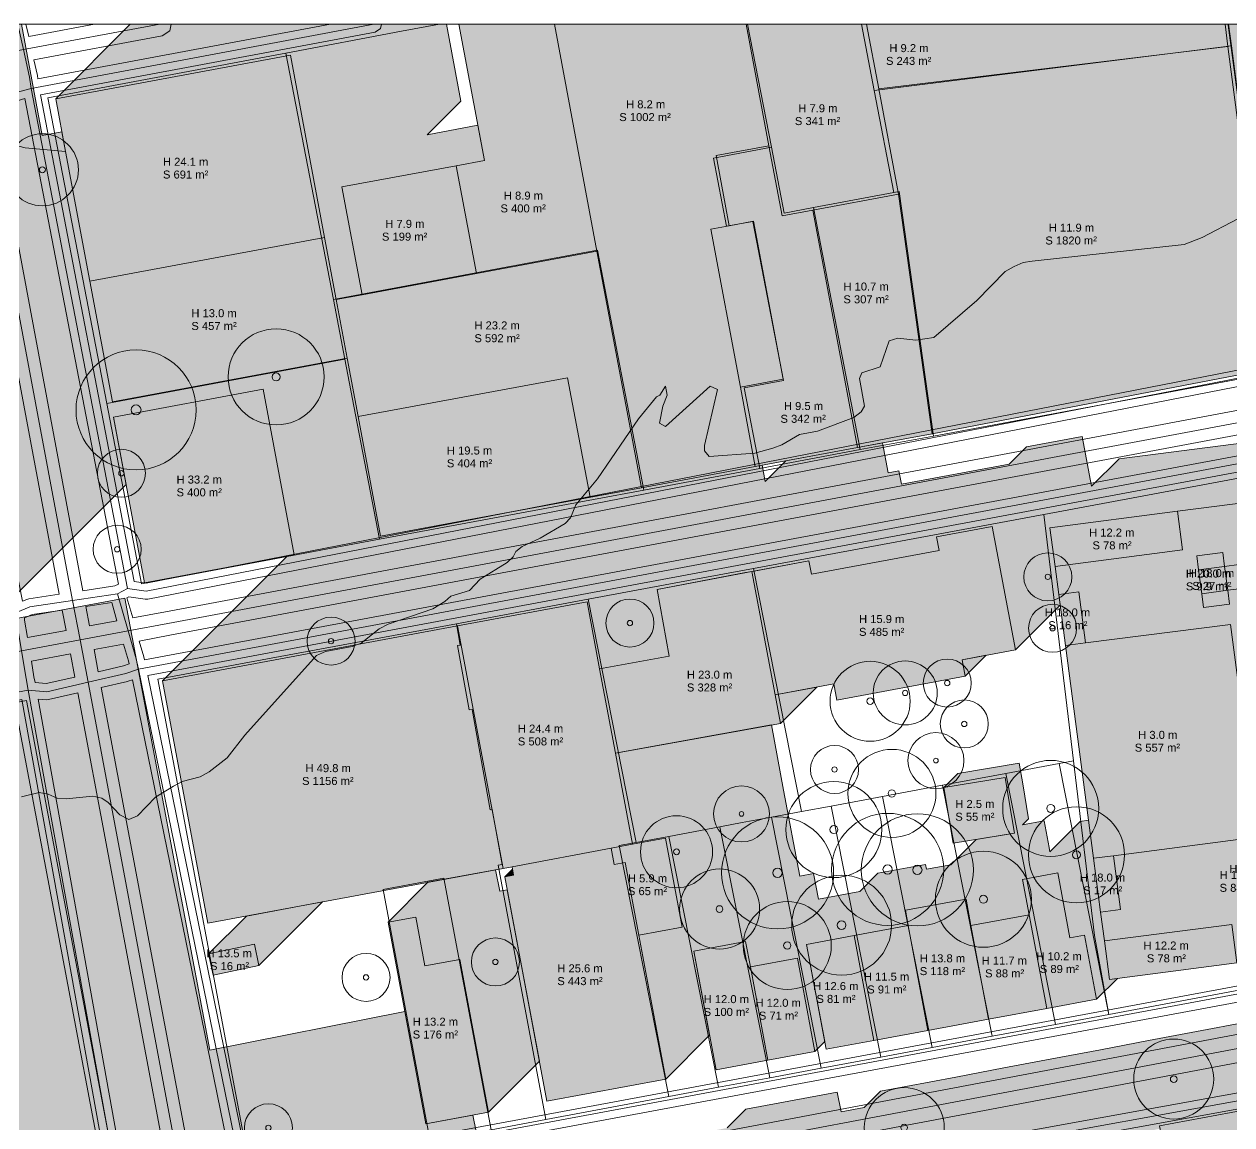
# Model space of a CAD drawing. Header units: metres. Extents: x -8 to 1190, y -11 to 1223.
# Drawn here: x 906.1 to 1057, y 1081.1 to 1218.6 of the extents above; entities that cross this region are included whole.
import ezdxf

# ---------------------------------------------------------------- set-up
doc = ezdxf.new("R2010")
doc.units = ezdxf.units.M
doc.header["$MEASUREMENT"] = 0
for name, color, linetype, lineweight, true_color in [('TPX_BUILDING_AREAS_TEXT', 7, 'CONTINUOUS', 0, 0x000000), ('TPX_BUILDING_HEIGHTS_TEXT', 7, 'CONTINUOUS', 0, 0x000000), ('TPX_BUILDINGS', 7, 'CONTINUOUS', 0, 0x000000), ('TPX_BUILDINGS_HATCH', 7, 'CONTINUOUS', 0, 0xf0f0f0), ('TPX_BUILDINGS_SHADOWS_HATCH', 7, 'CONTINUOUS', 0, 0x000000), ('TPX_BUILDINGS_SHADOWS_OUTLINES', 7, 'CONTINUOUS', 0, 0x000000), ('TPX_CADASTRES', 7, 'CONTINUOUS', 0, 0x646464), ('TPX_CONTOUR_LINES_5M', 7, 'CONTINUOUS', 0, 0x969696), ('TPX_FRAME_PROJECT', 7, 'CONTINUOUS', 0, 0x000000), ('TPX_RAILWAYS_AXES', 7, 'CONTINUOUS', 0, 0x464646), ('TPX_ROADS_AXES', 7, 'CONTINUOUS', 0, 0x323232), ('TPX_ROADS_CONTOURS', 7, 'CONTINUOUS', 0, 0x646464), ('TPX_VEGETATION_TREES_INDIVIDUAL', 7, 'CONTINUOUS', 0, 0x136734)]:
    doc.layers.add(name, color=color, linetype=linetype, lineweight=lineweight, true_color=true_color)
doc.styles.add('TPX_TEXTE', font='arial.ttf')

# ---------------------------------------------------------------- blocks, each defined once
blk = doc.blocks.new('TREETR006_CR070')
at = {"layer": 'TPX_VEGETATION_TREES_INDIVIDUAL'}
for radius in [7, 0.583]:
    blk.add_circle((0, 0, 0.04), radius, dxfattribs=at)
blk = doc.blocks.new('TREETR003_CR030')
at = {"layer": 'TPX_VEGETATION_TREES_INDIVIDUAL'}
for radius in [3, 0.333]:
    blk.add_circle((0, 0, 0.04), radius, dxfattribs=at)
blk = doc.blocks.new('TREETR003_CR035')
at = {"layer": 'TPX_VEGETATION_TREES_INDIVIDUAL'}
for radius in [3.5, 0.292]:
    blk.add_circle((0, 0, 0.04), radius, dxfattribs=at)
blk = doc.blocks.new('TREETR004_CR045')
at = {"layer": 'TPX_VEGETATION_TREES_INDIVIDUAL'}
for radius in [4.5, 0.375]:
    blk.add_circle((0, 0, 0.04), radius, dxfattribs=at)
blk = doc.blocks.new('TREETR005_CR060')
at = {"layer": 'TPX_VEGETATION_TREES_INDIVIDUAL'}
for radius in [6, 0.5]:
    blk.add_circle((0, 0, 0.04), radius, dxfattribs=at)
blk = doc.blocks.new('TREETR005_CR055')
at = {"layer": 'TPX_VEGETATION_TREES_INDIVIDUAL'}
for radius in [5.5, 0.458]:
    blk.add_circle((0, 0, 0.04), radius, dxfattribs=at)
blk = doc.blocks.new('TREETR006_CR075')
at = {"layer": 'TPX_VEGETATION_TREES_INDIVIDUAL'}
for radius in [7.5, 0.625]:
    blk.add_circle((0, 0, 0.04), radius, dxfattribs=at)
blk = doc.blocks.new('TREETR003_CR040')
at = {"layer": 'TPX_VEGETATION_TREES_INDIVIDUAL'}
for radius in [4, 0.333]:
    blk.add_circle((0, 0, 0.04), radius, dxfattribs=at)
blk = doc.blocks.new('TREETR004_CR050')
at = {"layer": 'TPX_VEGETATION_TREES_INDIVIDUAL'}
for radius in [5, 0.417]:
    blk.add_circle((0, 0, 0.04), radius, dxfattribs=at)
blk = doc.blocks.new('TREETR005_CR062')
at = {"layer": 'TPX_VEGETATION_TREES_INDIVIDUAL'}
for radius in [6.24, 0.542]:
    blk.add_circle((0, 0, 0.04), radius, dxfattribs=at)

msp = doc.modelspace()

# ---------------------------------------------------------------- hatches: boundary and pattern name
at = {"layer": 'TPX_BUILDINGS_HATCH'}
for points in [[(963.62, 1201.55), (960.08, 1200.89), (962.6, 1187.45), (977.66, 1190.24), (972.34, 1218.59), (960.42, 1218.59), (963.62, 1201.55)], [(996.29, 1218.59), (972.34, 1218.59), (977.66, 1190.24), (983.21, 1160.67), (997.44, 1163.32), (995.58, 1173.25), (991.88, 1192.98), (994.19, 1193.41), (992.55, 1202.17), (999.14, 1203.4), (996.29, 1218.59)], [(1011.35, 1218.59), (996.29, 1218.59), (999.14, 1203.4), (1000.78, 1194.64), (1004.63, 1195.35), (1015.34, 1197.34), (1012.87, 1210.5), (1011.35, 1218.59)], [(1056.13, 1218.59), (1011.35, 1218.59), (1012.87, 1210.5), (1056.49, 1215.82), (1056.13, 1218.59)], [(939.36, 1214.71), (910.04, 1209.27), (911.28, 1202.67), (914.32, 1186.49), (943.63, 1191.94), (939.36, 1214.71)], [(1056.49, 1215.82), (1012.87, 1210.5), (1015.34, 1197.34), (1019.53, 1167.42), (1061.75, 1175.51), (1056.49, 1215.82)], [(999.14, 1203.4), (992.55, 1202.17), (994.19, 1193.41), (997.22, 1193.98), (1000.92, 1174.23), (995.58, 1173.25), (997.44, 1163.32), (1010.2, 1165.69), (1004.63, 1195.35), (1000.78, 1194.64), (999.14, 1203.4)], [(960.08, 1200.89), (945.79, 1198.25), (948.32, 1184.79), (962.6, 1187.45), (960.08, 1200.89)], [(1015.34, 1197.34), (1004.63, 1195.35), (1010.2, 1165.69), (1019.53, 1167.42), (1015.34, 1197.34)], [(943.63, 1191.94), (914.32, 1186.49), (917.14, 1171.42), (946.46, 1176.87), (945.09, 1184.19), (943.63, 1191.94)], [(948.32, 1184.79), (945.09, 1184.19), (946.46, 1176.87), (947.83, 1169.55), (974, 1174.42), (976.8, 1159.48), (983.21, 1160.67), (977.66, 1190.24), (962.6, 1187.45), (948.32, 1184.79)], [(974, 1174.42), (947.83, 1169.55), (950.63, 1154.62), (976.8, 1159.48), (974, 1174.42)], [(935.94, 1172.98), (917.26, 1169.49), (921.15, 1148.8), (939.83, 1152.29), (935.94, 1172.98)], [(1050.83, 1152.89), (1034.89, 1150.83), (1035.36, 1147.33), (1037.85, 1147.65), (1038.69, 1141.27), (1056.82, 1143.6), (1060.31, 1117.03), (1042.19, 1114.69), (1043.07, 1107.95), (1040.58, 1107.63), (1041.06, 1104.06), (1056.98, 1106.11), (1057.62, 1101.29), (1066.79, 1102.46), (1064.93, 1116.56), (1070.14, 1117.22), (1066.42, 1145.48), (1061.21, 1144.81), (1059.35, 1158.9), (1050.19, 1157.72), (1050.83, 1152.89)], [(1050.19, 1157.72), (1034.26, 1155.66), (1034.89, 1150.83), (1050.83, 1152.89), (1050.19, 1157.72)], [(1004.14, 1151.54), (997.02, 1150.2), (999.92, 1134.8), (1007.27, 1136.17), (1007.65, 1134.14), (1023.67, 1137.12), (1023.28, 1139.17), (1029.95, 1140.41), (1027.05, 1155.83), (1020.07, 1154.53), (1020.4, 1152.83), (1004.46, 1149.85), (1004.14, 1151.54)], [(1055.84, 1152.56), (1052.59, 1152.14), (1052.81, 1150.42), (1053.21, 1147.43), (1053.43, 1145.71), (1056.68, 1146.13), (1056.46, 1147.85), (1058.24, 1148.09), (1057.84, 1151.07), (1056.06, 1150.84), (1055.84, 1152.56)], [(986.69, 1139.63), (978, 1138.05), (979.98, 1127.51), (1000.6, 1131.23), (999.92, 1134.8), (997.02, 1150.2), (985.17, 1147.95), (986.69, 1139.63)], [(1056.06, 1150.84), (1052.81, 1150.42), (1053.21, 1147.43), (1056.46, 1147.85), (1056.06, 1150.84)], [(1037.85, 1147.65), (1035.36, 1147.33), (1036.19, 1140.94), (1038.69, 1141.27), (1037.85, 1147.65)], [(976.44, 1146.42), (960.25, 1143.4), (965.93, 1113.11), (967.05, 1113.32), (979.45, 1115.63), (982.12, 1116.12), (979.98, 1127.51), (978, 1138.05), (976.44, 1146.42)], [(960.25, 1143.4), (923.37, 1136.55), (929.05, 1106.25), (950.83, 1110.31), (965.93, 1113.11), (960.25, 1143.4)], [(1038.69, 1141.27), (1036.19, 1140.94), (1039.7, 1114.38), (1042.19, 1114.69), (1060.31, 1117.03), (1056.82, 1143.6), (1038.69, 1141.27)], [(1028.64, 1124.48), (1021, 1123.21), (1022.17, 1116.25), (1029.81, 1117.51), (1029.08, 1121.91), (1028.64, 1124.48)], [(982.12, 1116.12), (979.45, 1115.63), (979.83, 1113.59), (981.18, 1113.84), (982.88, 1104.76), (988.31, 1105.77), (986.23, 1116.89), (982.12, 1116.12)], [(967.25, 1112.25), (966.16, 1112.05), (971.42, 1084.01), (986.25, 1086.77), (982.88, 1104.76), (981.18, 1113.84), (979.83, 1113.59), (979.45, 1115.63), (967.05, 1113.32), (967.25, 1112.25)], [(1042.19, 1114.69), (1039.7, 1114.38), (1040.58, 1107.63), (1043.07, 1107.95), (1042.19, 1114.69)], [(1035.22, 1112.55), (1030.82, 1111.73), (1031.66, 1107.32), (1033.85, 1095.61), (1040.09, 1096.77), (1038.59, 1104.77), (1036.74, 1104.43), (1035.22, 1112.55)], [(1023.77, 1109.28), (1016.19, 1107.87), (1016.54, 1105.96), (1019.01, 1092.86), (1026.59, 1094.27), (1024.39, 1105.97), (1023.77, 1109.28)], [(955.03, 1107.03), (951.57, 1106.39), (956.29, 1081.19), (964.11, 1082.65), (960.53, 1101.74), (956.17, 1100.92), (955.03, 1107.03)], [(1016.54, 1105.96), (1009.81, 1104.7), (1012.27, 1091.6), (1019.01, 1092.86), (1016.54, 1105.96)], [(1031.66, 1107.32), (1024.39, 1105.97), (1026.59, 1094.27), (1033.85, 1095.61), (1031.66, 1107.32)], [(1056.98, 1106.11), (1041.06, 1104.06), (1041.69, 1099.23), (1057.62, 1101.29), (1056.98, 1106.11)], [(1009.81, 1104.7), (1003.85, 1103.6), (1006.3, 1090.5), (1012.27, 1091.6), (1009.81, 1104.7)], [(934.87, 1103.64), (929.15, 1102.43), (929.72, 1099.76), (935.44, 1100.98), (934.87, 1103.64)], [(996.23, 1103.99), (989.76, 1102.78), (992.55, 1087.94), (999.02, 1089.15), (996.84, 1100.79), (996.23, 1103.99)], [(1002.71, 1101.88), (996.84, 1100.79), (999.02, 1089.15), (1004.9, 1090.23), (1002.71, 1101.88)]]:
    msp.add_hatch(color=256, dxfattribs=at).paths.add_polyline_path(points)
h = msp.add_hatch(color=256, dxfattribs=at)
h.paths.add_polyline_path([(905.04, 1133.21), (840.03, 1121.08), (845.72, 1090.84), (847.83, 1079.6), (851.39, 1060.62), (916.41, 1072.75), (905.04, 1133.21)])
h.paths.add_polyline_path([(875.44, 1111.5), (887.15, 1113.68), (892.71, 1084.04), (890.51, 1083.64), (886.66, 1104.15), (877.16, 1102.38), (875.44, 1111.5)], flags=16)
at = {"layer": 'TPX_BUILDINGS_SHADOWS_HATCH'}
for points in [[(679.07, 1175.7), (666.9, 1163.54), (693.81, 1168.61), (697.8, 1147.61), (699.68, 1137.69), (707.14, 1139.1), (707.11, 1139.27), (709.61, 1139.75), (709.2, 1141.91), (711.47, 1142.33), (710.22, 1148.91), (708.28, 1148.55), (708.09, 1149.55), (703.81, 1148.74), (703, 1153.01), (705.26, 1155.28), (700.01, 1154.3), (697.23, 1168.9), (727.74, 1174.65), (730.52, 1160.04), (734.89, 1137.05), (736.28, 1129.69), (737.38, 1123.88), (744.67, 1131.17), (743.56, 1136.97), (741.7, 1136.62), (740.55, 1142.7), (749.67, 1151.82), (745.29, 1174.82), (746.44, 1175.97), (746.06, 1178.01), (784.48, 1185.15), (819.05, 1191.58), (859.88, 1199.19), (859.75, 1199.91), (866.86, 1201.23), (891.44, 1205.8), (894.29, 1190.61), (895.4, 1184.67), (897.24, 1174.88), (902.83, 1145.06), (918.84, 1161.07), (917.26, 1169.49), (935.94, 1172.98), (939.83, 1152.29), (938.95, 1152.13), (923.37, 1136.55), (960.25, 1143.4), (976.44, 1146.42), (978, 1138.05), (986.69, 1139.63), (985.17, 1147.95), (996.24, 1150.06), (997.32, 1150.26), (1004.14, 1151.54), (1004.46, 1149.85), (1020.4, 1152.83), (1020.07, 1154.53), (1027.05, 1155.83), (1029.95, 1140.41), (1035.53, 1146), (1035.36, 1147.33), (1034.89, 1150.83), (1034.26, 1155.66), (1050.19, 1157.72), (1059.35, 1158.9), (1064.57, 1159.57), (1066.42, 1145.48), (1070.14, 1117.22), (1071.99, 1103.14), (1080.62, 1111.76), (1078.77, 1125.85), (1080.89, 1127.97), (1077.17, 1156.23), (1074.81, 1155.92), (1073.19, 1168.2), (1070.34, 1167.83), (1070.1, 1169.65), (1060.93, 1168.47), (1058.81, 1166.34), (1042.89, 1164.29), (1039.46, 1160.86), (1038.29, 1167.07), (1031.32, 1165.77), (1029.16, 1163.61), (1015.7, 1161.1), (1015.38, 1162.78), (1014.03, 1162.53), (1013.32, 1166.27), (1010.2, 1165.69), (1001.24, 1164.03), (998.68, 1161.46), (998.3, 1163.48), (997.44, 1163.32), (983.21, 1160.67), (976.22, 1159.38), (950.63, 1154.62), (947.83, 1169.55), (946.46, 1176.87), (917.14, 1171.42), (914.32, 1186.49), (911.28, 1202.67), (910.81, 1205.15), (908.36, 1204.69), (905.75, 1218.59), (898.61, 1218.59), (882.5, 1215.6), (882.35, 1216.41), (865.32, 1213.24), (851.99, 1210.77), (851.33, 1214.3), (852.37, 1214.5), (852.21, 1215.36), (851.11, 1215.16), (851.24, 1215.29), (850.62, 1218.59), (843.82, 1218.59), (845.51, 1209.56), (838.37, 1208.23), (823.21, 1205.42), (812.73, 1203.47), (801.67, 1201.42), (800.53, 1201.2), (798.48, 1199.15), (760.06, 1192.01), (750.35, 1182.3), (748.64, 1191.33), (744.2, 1190.48), (743.48, 1194.02), (732.58, 1191.97), (741.99, 1201.38), (738.49, 1218.59), (721.37, 1218.59), (721.47, 1218.05), (727.32, 1186.71), (712.26, 1183.92), (706.47, 1178.14), (705.97, 1180.77), (679.07, 1175.7)], [(919.36, 1218.59), (910.04, 1209.27), (939.36, 1214.71), (943.63, 1191.94), (945.09, 1184.19), (948.32, 1184.79), (945.79, 1198.25), (960.08, 1200.89), (963.62, 1201.55), (962.79, 1205.95), (956.47, 1204.77), (960.67, 1208.98), (958.87, 1218.59), (919.36, 1218.59)], [(1065.64, 1218.59), (1056.13, 1218.59), (1056.49, 1215.82), (1061.75, 1175.51), (1070.16, 1183.92), (1065.64, 1218.59)], [(994.19, 1193.41), (991.88, 1192.98), (995.58, 1173.25), (1000.92, 1174.23), (997.22, 1193.98), (994.19, 1193.41)], [(1026.28, 1139.73), (1023.28, 1139.17), (1023.67, 1137.12), (1026.28, 1139.73)], [(1005.14, 1135.77), (999.92, 1134.8), (1000.6, 1131.23), (1005.14, 1135.77)], [(980.4, 1127.58), (979.98, 1127.51), (982.12, 1116.12), (986.23, 1116.89), (988.31, 1105.77), (982.88, 1104.76), (986.25, 1086.77), (991.74, 1092.25), (989.76, 1102.78), (996.23, 1103.99), (996.84, 1100.79), (1002.71, 1101.88), (1004.9, 1090.23), (1006.12, 1091.46), (1003.85, 1103.6), (1009.81, 1104.7), (1016.54, 1105.96), (1016.19, 1107.87), (1023.77, 1109.28), (1024.39, 1105.97), (1031.66, 1107.32), (1030.82, 1111.73), (1035.22, 1112.55), (1036.74, 1104.43), (1038.59, 1104.77), (1040.09, 1096.77), (1042.68, 1099.36), (1041.69, 1099.23), (1041.06, 1104.06), (1040.58, 1107.63), (1039.7, 1114.38), (1039.07, 1119.14), (1038.04, 1118.95), (1034.26, 1115.17), (1034.15, 1115.73), (1033.53, 1119.03), (1030.83, 1118.53), (1031.58, 1119.28), (1030.85, 1123.68), (1030.41, 1126.24), (1022.76, 1124.98), (1021, 1123.21), (1028.64, 1124.48), (1029.08, 1121.91), (1029.81, 1117.51), (1025.05, 1116.73), (1021.89, 1113.57), (1018.83, 1113), (1018.71, 1113.61), (1012.76, 1112.51), (1010.49, 1110.23), (1005.33, 1109.28), (1004.72, 1112.47), (1002.99, 1112.15), (1000.98, 1122.86), (999.45, 1131.03), (980.4, 1127.58)], [(956.55, 1111.37), (951.57, 1106.39), (955.03, 1107.03), (956.17, 1100.92), (960.53, 1101.74), (964.11, 1082.65), (970.48, 1089.02), (966.46, 1110.44), (965.51, 1110.26), (965, 1112.94), (956.55, 1111.37)], [(967.11, 1113), (966.16, 1112.05), (967.25, 1112.25), (967.11, 1113)], [(933.87, 1107.15), (929.15, 1102.43), (934.87, 1103.64), (935.44, 1100.98), (943.38, 1108.92), (933.87, 1107.15)]]:
    msp.add_hatch(color=256, dxfattribs=at).paths.add_polyline_path(points)
h = msp.add_hatch(color=256, dxfattribs=at)
h.paths.add_polyline_path([(623.67, 1037.01), (616.95, 1030.29), (655.74, 1059.6), (657.99, 1061.29), (674.58, 1038.75), (674.84, 1037.36), (676.64, 1027.67), (640.59, 1021.06), (619.5, 999.97), (639.07, 1003.63), (648.18, 990.73), (653.39, 963.1), (656.94, 963.76), (660.45, 945.19), (675.69, 948.03), (677.41, 938.91), (661.32, 935.9), (663.79, 922.76), (724.74, 983.72), (723.79, 988.76), (727.16, 992.12), (724.14, 1008.12), (726.2, 1020.25), (745.42, 1023.85), (746.78, 1016.64), (750.71, 1017.37), (751.81, 1011.56), (757.12, 1012.56), (767.64, 956.87), (770.24, 943.11), (774.48, 947.35), (771.89, 961.11), (765.8, 993.32), (783.15, 1010.67), (780.27, 1025.09), (856.01, 1040.13), (914.82, 1051.8), (919.34, 1029.13), (929.49, 978.31), (946.46, 995.28), (936.31, 1046.1), (943.17, 1052.95), (939.51, 1052.26), (938.08, 1059.8), (950.01, 1062.05), (960.88, 1064.1), (966.95, 1065.25), (974.69, 1066.71), (974.81, 1066.07), (979.58, 1066.98), (979.46, 1067.62), (981.2, 1067.94), (992.62, 1070.1), (994.37, 1070.43), (994.49, 1069.79), (999.26, 1070.69), (999.14, 1071.33), (1002.34, 1071.93), (1008.56, 1073.11), (1014.56, 1074.24), (1020.56, 1075.38), (1026.63, 1076.52), (1032.63, 1077.66), (1038.62, 1078.79), (1044.84, 1079.97), (1048.04, 1080.57), (1051.16, 1064.16), (1041.93, 1062.42), (1047.2, 1034.72), (1061.13, 1048.65), (1057.06, 1070.06), (1065.09, 1078.09), (1061.97, 1094.5), (1058.77, 1093.9), (1052.55, 1092.72), (1046.56, 1091.59), (1040.56, 1090.45), (1034.49, 1089.31), (1028.49, 1088.17), (1022.49, 1087.04), (1016.27, 1085.86), (1013.07, 1085.26), (1011.06, 1083.24), (1008.16, 1082.7), (1007.68, 1085.16), (996.26, 1083.01), (993.93, 1080.67), (992.19, 1080.34), (991.37, 1079.53), (987.54, 1078.8), (981.39, 1072.65), (981.26, 1073.28), (974.26, 1071.96), (974.16, 1072.46), (968.1, 1071.31), (963.15, 1066.36), (955.44, 1064.91), (955.39, 1065.18), (963.89, 1073.68), (962.17, 1082.29), (956.29, 1081.19), (953.66, 1095.22), (929.3, 1090.38), (918.69, 1146.86), (853.68, 1134.72), (852.9, 1133.95), (821.49, 1128.08), (820.15, 1126.73), (811.24, 1125.07), (810.71, 1127.93), (805.52, 1126.96), (803.03, 1126.5), (774.74, 1121.25), (769.86, 1116.37), (769.13, 1120.2), (757.31, 1118.01), (755.73, 1126.42), (726.08, 1120.82), (725.9, 1121.73), (722.33, 1121.06), (724.1, 1111.74), (718.5, 1110.68), (712.75, 1109.6), (705.28, 1108.2), (695.59, 1106.37), (680.22, 1091), (741.44, 1102.55), (752.94, 1041.95), (746.74, 1040.78), (736.74, 1030.78), (735.73, 1036.07), (717.92, 1032.72), (717.44, 1035.26), (717.1, 1035.2), (691.72, 1030.41), (685.08, 1065.35), (684.84, 1065.31), (674.39, 1054.85), (664.7, 1068.01), (662.46, 1066.32), (623.67, 1037.01)])
h.paths.add_polyline_path([(659.31, 964.85), (672.09, 967.23), (674.77, 952.95), (662, 950.57), (659.31, 964.85)], flags=16)
h.paths.add_polyline_path([(694.88, 1013.8), (717.77, 1018.11), (723.41, 988.45), (723.42, 988.38), (711.34, 986.11), (696.31, 1006.22), (694.88, 1013.8)], flags=16)
h.paths.add_polyline_path([(759.54, 1106.05), (791.6, 1112.03), (808.62, 1115.21), (840.03, 1121.08), (905.04, 1133.21), (916.41, 1072.75), (882.26, 1066.38), (872.98, 1057.1), (818.83, 1046.35), (826.98, 1054.49), (826.7, 1056.01), (787.51, 1048.69), (783.55, 1047.95), (770.91, 1045.59), (769.41, 1053.57), (768.07, 1060.68), (766.7, 1067.95), (765.22, 1075.82), (762.41, 1090.78), (759.54, 1106.05)], flags=16)

# ---------------------------------------------------------------- linework, layer by layer
at = {"layer": 'TPX_BUILDINGS', "elevation": 0.04}
for points in [[(963.62, 1201.55), (960.08, 1200.89), (962.6, 1187.45), (977.66, 1190.24), (972.34, 1218.59), (960.42, 1218.59)], [(996.29, 1218.59), (972.34, 1218.59), (977.66, 1190.24), (983.21, 1160.67), (997.44, 1163.32), (995.58, 1173.25), (991.88, 1192.98), (994.19, 1193.41), (992.55, 1202.17), (999.14, 1203.4)], [(1011.35, 1218.59), (996.29, 1218.59), (999.14, 1203.4), (1000.78, 1194.64), (1004.63, 1195.35), (1015.34, 1197.34), (1012.87, 1210.5)], [(1056.13, 1218.59), (1011.35, 1218.59), (1012.87, 1210.5), (1056.49, 1215.82)], [(939.36, 1214.71), (910.04, 1209.27), (911.28, 1202.67), (914.32, 1186.49), (943.63, 1191.94)], [(1056.49, 1215.82), (1012.87, 1210.5), (1015.34, 1197.34), (1019.53, 1167.42), (1061.75, 1175.51)], [(999.14, 1203.4), (992.55, 1202.17), (994.19, 1193.41), (997.22, 1193.98), (1000.92, 1174.23), (995.58, 1173.25), (997.44, 1163.32), (1010.2, 1165.69), (1004.63, 1195.35), (1000.78, 1194.64)], [(960.08, 1200.89), (945.79, 1198.25), (948.32, 1184.79), (962.6, 1187.45)], [(1015.34, 1197.34), (1004.63, 1195.35), (1010.2, 1165.69), (1019.53, 1167.42)], [(943.63, 1191.94), (914.32, 1186.49), (917.14, 1171.42), (946.46, 1176.87), (945.09, 1184.19)], [(948.32, 1184.79), (945.09, 1184.19), (946.46, 1176.87), (947.83, 1169.55), (974, 1174.42), (976.8, 1159.48), (983.21, 1160.67), (977.66, 1190.24), (962.6, 1187.45)], [(974, 1174.42), (947.83, 1169.55), (950.63, 1154.62), (976.8, 1159.48)], [(935.94, 1172.98), (917.26, 1169.49), (921.15, 1148.8), (939.83, 1152.29)], [(1050.83, 1152.89), (1034.89, 1150.83), (1035.36, 1147.33), (1037.85, 1147.65), (1038.69, 1141.27), (1056.82, 1143.6), (1060.31, 1117.03), (1042.19, 1114.69), (1043.07, 1107.95), (1040.58, 1107.63), (1041.06, 1104.06), (1056.98, 1106.11), (1057.62, 1101.29), (1066.79, 1102.46), (1064.93, 1116.56), (1070.14, 1117.22), (1066.42, 1145.48), (1061.21, 1144.81), (1059.35, 1158.9), (1050.19, 1157.72)], [(1050.19, 1157.72), (1034.26, 1155.66), (1034.89, 1150.83), (1050.83, 1152.89)], [(1004.14, 1151.54), (997.02, 1150.2), (999.92, 1134.8), (1007.27, 1136.17), (1007.65, 1134.14), (1023.67, 1137.12), (1023.28, 1139.17), (1029.95, 1140.41), (1027.05, 1155.83), (1020.07, 1154.53), (1020.4, 1152.83), (1004.46, 1149.85)], [(1055.84, 1152.56), (1052.59, 1152.14), (1052.81, 1150.42), (1053.21, 1147.43), (1053.43, 1145.71), (1056.68, 1146.13), (1056.46, 1147.85), (1058.24, 1148.09), (1057.84, 1151.07), (1056.06, 1150.84)], [(986.69, 1139.63), (978, 1138.05), (979.98, 1127.51), (1000.6, 1131.23), (999.92, 1134.8), (997.02, 1150.2), (985.17, 1147.95)], [(1056.06, 1150.84), (1052.81, 1150.42), (1053.21, 1147.43), (1056.46, 1147.85)], [(1037.85, 1147.65), (1035.36, 1147.33), (1036.19, 1140.94), (1038.69, 1141.27)], [(976.44, 1146.42), (960.25, 1143.4), (965.93, 1113.11), (967.05, 1113.32), (979.45, 1115.63), (982.12, 1116.12), (979.98, 1127.51), (978, 1138.05)], [(960.25, 1143.4), (923.37, 1136.55), (929.05, 1106.25), (950.83, 1110.31), (965.93, 1113.11)], [(1038.69, 1141.27), (1036.19, 1140.94), (1039.7, 1114.38), (1042.19, 1114.69), (1060.31, 1117.03), (1056.82, 1143.6)], [(905.04, 1133.21), (840.03, 1121.08), (845.72, 1090.84), (847.83, 1079.6), (851.39, 1060.62), (916.41, 1072.75)], [(1028.64, 1124.48), (1021, 1123.21), (1022.17, 1116.25), (1029.81, 1117.51), (1029.08, 1121.91)], [(982.12, 1116.12), (979.45, 1115.63), (979.83, 1113.59), (981.18, 1113.84), (982.88, 1104.76), (988.31, 1105.77), (986.23, 1116.89)], [(967.25, 1112.25), (966.16, 1112.05), (971.42, 1084.01), (986.25, 1086.77), (982.88, 1104.76), (981.18, 1113.84), (979.83, 1113.59), (979.45, 1115.63), (967.05, 1113.32)], [(1042.19, 1114.69), (1039.7, 1114.38), (1040.58, 1107.63), (1043.07, 1107.95)], [(1035.22, 1112.55), (1030.82, 1111.73), (1031.66, 1107.32), (1033.85, 1095.61), (1040.09, 1096.77), (1038.59, 1104.77), (1036.74, 1104.43)], [(1023.77, 1109.28), (1016.19, 1107.87), (1016.54, 1105.96), (1019.01, 1092.86), (1026.59, 1094.27), (1024.39, 1105.97)], [(955.03, 1107.03), (951.57, 1106.39), (956.29, 1081.19), (964.11, 1082.65), (960.53, 1101.74), (956.17, 1100.92)], [(1016.54, 1105.96), (1009.81, 1104.7), (1012.27, 1091.6), (1019.01, 1092.86)], [(1031.66, 1107.32), (1024.39, 1105.97), (1026.59, 1094.27), (1033.85, 1095.61)], [(1056.98, 1106.11), (1041.06, 1104.06), (1041.69, 1099.23), (1057.62, 1101.29)], [(1009.81, 1104.7), (1003.85, 1103.6), (1006.3, 1090.5), (1012.27, 1091.6)], [(934.87, 1103.64), (929.15, 1102.43), (929.72, 1099.76), (935.44, 1100.98)], [(996.23, 1103.99), (989.76, 1102.78), (992.55, 1087.94), (999.02, 1089.15), (996.84, 1100.79)], [(1002.71, 1101.88), (996.84, 1100.79), (999.02, 1089.15), (1004.9, 1090.23)]]:
    msp.add_lwpolyline(points, close=True, dxfattribs=at)
at = {"layer": 'TPX_BUILDINGS_SHADOWS_OUTLINES', "elevation": 0.04}
for points in [[(1058.81, 1166.34), (1042.89, 1164.29), (1039.46, 1160.86), (1038.29, 1167.07), (1031.32, 1165.77), (1029.16, 1163.61), (1015.7, 1161.1), (1015.38, 1162.78), (1014.03, 1162.53), (1013.32, 1166.27), (1010.2, 1165.69), (1001.24, 1164.03), (998.68, 1161.46), (998.3, 1163.48), (997.44, 1163.32), (983.21, 1160.67), (976.22, 1159.38), (950.63, 1154.62), (947.83, 1169.55), (946.46, 1176.87), (917.14, 1171.42), (914.32, 1186.49), (911.28, 1202.67), (910.81, 1205.15), (908.36, 1204.69), (905.75, 1218.59)], [(902.83, 1145.06), (918.84, 1161.07), (917.26, 1169.49), (935.94, 1172.98), (939.83, 1152.29), (938.95, 1152.13), (923.37, 1136.55), (960.25, 1143.4), (976.44, 1146.42), (978, 1138.05), (986.69, 1139.63), (985.17, 1147.95), (996.24, 1150.06), (997.32, 1150.26), (1004.14, 1151.54), (1004.46, 1149.85), (1020.4, 1152.83), (1020.07, 1154.53), (1027.05, 1155.83), (1029.95, 1140.41), (1035.53, 1146), (1035.36, 1147.33), (1034.89, 1150.83), (1034.26, 1155.66), (1050.19, 1157.72), (1059.35, 1158.9)], [(963.89, 1073.68), (962.17, 1082.29), (956.29, 1081.19), (953.66, 1095.22), (929.3, 1090.38), (918.69, 1146.86), (853.68, 1134.72)], [(1058.77, 1093.9), (1052.55, 1092.72), (1046.56, 1091.59), (1040.56, 1090.45), (1034.49, 1089.31), (1028.49, 1088.17), (1022.49, 1087.04), (1016.27, 1085.86), (1013.07, 1085.26), (1011.06, 1083.24), (1008.16, 1082.7), (1007.68, 1085.16), (996.26, 1083.01), (993.93, 1080.67)]]:
    msp.add_lwpolyline(points, dxfattribs=at)
for points in [[(919.36, 1218.59), (910.04, 1209.27), (939.36, 1214.71), (943.63, 1191.94), (945.09, 1184.19), (948.32, 1184.79), (945.79, 1198.25), (960.08, 1200.89), (963.62, 1201.55), (962.79, 1205.95), (956.47, 1204.77), (960.67, 1208.98), (958.87, 1218.59)], [(1065.64, 1218.59), (1056.13, 1218.59), (1056.49, 1215.82), (1061.75, 1175.51), (1070.16, 1183.92)], [(994.19, 1193.41), (991.88, 1192.98), (995.58, 1173.25), (1000.92, 1174.23), (997.22, 1193.98)], [(1026.28, 1139.73), (1023.28, 1139.17), (1023.67, 1137.12)], [(1005.14, 1135.77), (999.92, 1134.8), (1000.6, 1131.23)], [(759.54, 1106.05), (791.6, 1112.03), (808.62, 1115.21), (840.03, 1121.08), (905.04, 1133.21), (916.41, 1072.75), (882.26, 1066.38), (872.98, 1057.1), (818.83, 1046.35), (826.98, 1054.49), (826.7, 1056.01), (787.51, 1048.69), (783.55, 1047.95), (770.91, 1045.59), (769.41, 1053.57), (768.07, 1060.68), (766.7, 1067.95), (765.22, 1075.82), (762.41, 1090.78)], [(980.4, 1127.58), (979.98, 1127.51), (982.12, 1116.12), (986.23, 1116.89), (988.31, 1105.77), (982.88, 1104.76), (986.25, 1086.77), (991.74, 1092.25), (989.76, 1102.78), (996.23, 1103.99), (996.84, 1100.79), (1002.71, 1101.88), (1004.9, 1090.23), (1006.12, 1091.46), (1003.85, 1103.6), (1009.81, 1104.7), (1016.54, 1105.96), (1016.19, 1107.87), (1023.77, 1109.28), (1024.39, 1105.97), (1031.66, 1107.32), (1030.82, 1111.73), (1035.22, 1112.55), (1036.74, 1104.43), (1038.59, 1104.77), (1040.09, 1096.77), (1042.68, 1099.36), (1041.69, 1099.23), (1041.06, 1104.06), (1040.58, 1107.63), (1039.7, 1114.38), (1039.07, 1119.14), (1038.04, 1118.95), (1034.26, 1115.17), (1034.15, 1115.73), (1033.53, 1119.03), (1030.83, 1118.53), (1031.58, 1119.28), (1030.85, 1123.68), (1030.41, 1126.24), (1022.76, 1124.98), (1021, 1123.21), (1028.64, 1124.48), (1029.08, 1121.91), (1029.81, 1117.51), (1025.05, 1116.73), (1021.89, 1113.57), (1018.83, 1113), (1018.71, 1113.61), (1012.76, 1112.51), (1010.49, 1110.23), (1005.33, 1109.28), (1004.72, 1112.47), (1002.99, 1112.15), (1000.98, 1122.86), (999.45, 1131.03)], [(956.55, 1111.37), (951.57, 1106.39), (955.03, 1107.03), (956.17, 1100.92), (960.53, 1101.74), (964.11, 1082.65), (970.48, 1089.02), (966.46, 1110.44), (965.51, 1110.26), (965, 1112.94)], [(967.11, 1113), (966.16, 1112.05), (967.25, 1112.25)], [(933.87, 1107.15), (929.15, 1102.43), (934.87, 1103.64), (935.44, 1100.98), (943.38, 1108.92)]]:
    msp.add_lwpolyline(points, close=True, dxfattribs=at)
at = {"layer": 'TPX_CADASTRES', "elevation": 0.02}
for points in [[(953.26, 1217.7), (938.8, 1214.98), (944.73, 1184.19), (959.2, 1186.88), (975.24, 1189.88), (977.73, 1190.34), (983.5, 1160.38), (998.01, 1163.09), (996.07, 1173.17), (1000.95, 1174.07), (997.13, 1193.95), (993.86, 1193.34), (992.22, 1201.86), (999.45, 1203.21), (996.49, 1218.59), (957.98, 1218.59)], [(1010.72, 1218.59), (996.49, 1218.59), (999.45, 1203.21), (1001.04, 1194.99), (1004.73, 1195.67), (1014.77, 1197.55), (1012.31, 1210.31)], [(1056.57, 1218.59), (1010.72, 1218.59), (1012.31, 1210.31), (1056.93, 1215.87)], [(938.8, 1214.98), (909.06, 1209.38), (916.41, 1171.19), (946.16, 1176.74), (944.73, 1184.19)], [(1056.93, 1215.87), (1012.31, 1210.31), (1014.77, 1197.55), (1015.41, 1197.67), (1019.7, 1167.13), (1062.27, 1175.07)], [(999.45, 1203.21), (992.22, 1201.86), (993.86, 1193.34), (997.13, 1193.95), (1000.95, 1174.07), (996.07, 1173.17), (998.01, 1163.09), (1010.55, 1165.43), (1004.73, 1195.67), (1001.04, 1194.99)], [(1014.77, 1197.55), (1004.73, 1195.67), (1010.55, 1165.43), (1019.7, 1167.13), (1015.41, 1197.67)], [(959.2, 1186.88), (944.73, 1184.19), (946.16, 1176.74), (947.5, 1169.78), (950.5, 1154.23), (977.24, 1159.21), (983.5, 1160.38), (977.73, 1190.34), (975.24, 1189.88)], [(946.16, 1176.74), (916.41, 1171.19), (920.74, 1148.68), (950.5, 1154.23), (947.5, 1169.78)], [(1064.52, 1163.1), (1033.5, 1157.33), (1037.2, 1126.55), (1039.81, 1104.73), (1041.62, 1094.85), (1072.77, 1100.66)], [(1033.5, 1157.33), (997.2, 1150.57), (1003.22, 1120.2), (1006.92, 1120.89), (1013.34, 1122.09), (1020.83, 1123.49), (1028.73, 1124.97), (1035.42, 1126.21), (1037.2, 1126.55)], [(989.78, 1149.19), (976.55, 1146.73), (982.57, 1116.35), (986.64, 1117.11), (993.03, 1118.3), (995.8, 1118.82), (999.48, 1119.51), (1003.22, 1120.2), (997.2, 1150.57)], [(976.55, 1146.73), (960.12, 1143.68), (960.56, 1141.01), (960.25, 1140.95), (961.71, 1132.9), (962.07, 1132.97), (964.34, 1120.44), (964.55, 1120.48), (965.84, 1113.59), (965.3, 1113.5), (971.26, 1081.72), (986.66, 1084.59), (980.45, 1115.96), (982.57, 1116.35)], [(960.12, 1143.68), (922.82, 1136.74), (934.43, 1074.85), (956.84, 1079.03), (950.95, 1110.45), (958.53, 1111.87), (964.43, 1080.45), (971.26, 1081.72), (965.3, 1113.5), (965.84, 1113.59), (964.55, 1120.48), (964.34, 1120.44), (962.07, 1132.97), (961.71, 1132.9), (960.25, 1140.95), (960.56, 1141.01)], [(906.39, 1134.1), (839.71, 1121.55), (845.88, 1089.09), (851.46, 1059.79), (918.05, 1072.32)], [(1035.42, 1126.21), (1028.73, 1124.97), (1034.94, 1093.6), (1041.62, 1094.85)], [(1037.2, 1126.55), (1035.42, 1126.21), (1041.62, 1094.85), (1039.81, 1104.73)], [(1028.73, 1124.97), (1020.83, 1123.49), (1027.04, 1092.13), (1034.94, 1093.6)], [(1020.83, 1123.49), (1013.34, 1122.09), (1019.54, 1090.73), (1027.04, 1092.13)], [(1013.34, 1122.09), (1006.92, 1120.89), (1013.12, 1089.53), (1019.54, 1090.73)], [(1003.22, 1120.2), (999.48, 1119.51), (1005.69, 1088.14), (1013.12, 1089.53), (1006.92, 1120.89)], [(993.03, 1118.3), (986.64, 1117.11), (992.84, 1085.75), (999.24, 1086.94)], [(995.8, 1118.82), (993.03, 1118.3), (999.24, 1086.94), (1005.69, 1088.14), (999.48, 1119.51)], [(982.57, 1116.35), (980.45, 1115.96), (986.66, 1084.59), (992.84, 1085.75), (986.64, 1117.11)], [(958.53, 1111.87), (950.95, 1110.45), (956.84, 1079.03), (960.95, 1079.8), (964.43, 1080.45)], [(1078.38, 1086.6), (1047.96, 1080.93), (1053.71, 1050.37), (1084.14, 1056.05)]]:
    msp.add_lwpolyline(points, close=True, dxfattribs=at)
at = {"layer": 'TPX_CONTOUR_LINES_5M', "elevation": 0.05}
msp.add_lwpolyline([(1057.73, 1194.26), (1053.26, 1191.95), (1051.02, 1191.07), (1032.03, 1188.97), (1030.91, 1188.79), (1029.79, 1188.32), (1028.67, 1187.68), (1025.14, 1184.08), (1019.73, 1179.42), (1017.5, 1179.11), (1015.26, 1179.36), (1014.15, 1179.04), (1013.03, 1175.79), (1010.77, 1175.02), (1010.45, 1174.32), (1011.1, 1170.84), (1010.65, 1170.14), (1009.77, 1169.44), (1005.21, 1167.74), (1002.97, 1167.33), (1000.74, 1166.02), (999.62, 1165.62), (997.38, 1164.99), (991.68, 1164.56), (991.1, 1165.26), (991.1, 1165.96), (992.71, 1172.93), (991.8, 1173.34), (986.21, 1168.33), (985.47, 1168.75), (985.88, 1170.84), (986.43, 1172.23), (986.21, 1173.34), (985.51, 1172.23), (985.09, 1172.01), (982.86, 1169.26), (977.74, 1161.78), (975.03, 1158.55), (974.34, 1156.9), (973.68, 1156.2), (970.56, 1154.35), (968.33, 1153.32), (967.51, 1152.71), (967.19, 1152.02), (966.43, 1151.32), (963.06, 1149.23), (961.73, 1147.83), (959.39, 1147.14), (958.66, 1146.44), (957.15, 1145.55), (951.56, 1143.64), (950.45, 1143.02), (948.21, 1141.26), (947.09, 1140.84), (943.74, 1140.2), (942.62, 1139.7), (933.68, 1129.76), (931.45, 1126.92), (929.21, 1125.19), (928.1, 1124.56), (925.86, 1123.95), (924.74, 1123.38), (922.51, 1122.01), (920.27, 1119.66), (919.16, 1119.22), (918.04, 1119.8), (916.6, 1121.34), (915.8, 1121.86), (914.69, 1122.14), (911.33, 1121.79), (910.22, 1121.88), (909.1, 1122.4), (907.98, 1122.59), (905.78, 1122.04)], dxfattribs=at)
at = {"layer": 'TPX_FRAME_PROJECT', "elevation": 0}
msp.add_lwpolyline([(0, 0), (1184.57, 0), (1184.57, 1218.59), (0, 1218.59)], close=True, dxfattribs=at)
at = {"layer": 'TPX_RAILWAYS_AXES', "elevation": 0.03}
msp.add_lwpolyline([(897.89, 1206.08), (901.28, 1204.44), (906.21, 1203.13), (911.28, 1202.67)], dxfattribs=at)
at = {"layer": 'TPX_ROADS_AXES', "elevation": 0.03}
for points in [[(664.29, 1165.41), (730.45, 1176.9), (732.24, 1176.56), (736.94, 1177.61), (742.46, 1178.77), (744.16, 1179.75), (892.77, 1207.88), (895.35, 1208.02), (900.41, 1209.06), (904.94, 1209.99), (906.96, 1210.56), (949.79, 1218.59)], [(891.12, 1218.59), (891.36, 1217.37), (891.17, 1216.21), (891.82, 1212.76), (892.39, 1209.8), (892.77, 1207.88), (905.16, 1145.09), (905.16, 1144.06), (905.78, 1140.28), (906.34, 1136.84), (906.62, 1135.39), (918.01, 1072.21), (918.36, 1070.36), (919.54, 1064.57), (920.2, 1061.32), (920.7, 1058.33), (923.38, 1058.26), (928.51, 1059.7), (933.01, 1060.97), (935.37, 1061.86), (1079.56, 1088.01), (1081.58, 1087.69), (1085.9, 1089.14), (1090.83, 1090.78)], [(899.45, 1214.18), (906.01, 1215.41), (923.06, 1218.59)], [(919.01, 1148.08), (906.96, 1210.56), (906.77, 1211.97), (906.01, 1215.41), (905.31, 1218.56), (905.3, 1218.59)], [(899.45, 1214.18), (900.41, 1209.06), (901.28, 1204.44), (912.15, 1146.59), (913.09, 1141.65)], [(1184.57, 1198.43), (1156.08, 1192.67), (1077.54, 1178.08), (1075.18, 1178.76), (1070.98, 1177.98), (1065.22, 1176.93), (1063.3, 1175.43), (921.35, 1147.73), (919.01, 1148.08)], [(1071.83, 1171.45), (1064.08, 1169.99), (924.04, 1143.7), (919.09, 1142.77), (913.09, 1141.65)], [(757.34, 1107.43), (906.62, 1135.39), (908.93, 1135.18), (914.08, 1136.36), (918.79, 1137.44), (920.39, 1137.99), (1065.23, 1165.05), (1067.3, 1164.97), (1072.54, 1166.02), (1076.91, 1166.91), (1078.43, 1167.46)], [(917.76, 1147.43), (912.15, 1146.59), (906.83, 1145.8), (905.16, 1145.09), (755.23, 1117.18), (752.74, 1117.9), (748.47, 1116.46), (743.34, 1114.56), (740.97, 1114.28), (676.61, 1101.24), (664.29, 1165.41)], [(917.76, 1147.43), (919.01, 1148.08)], [(972.58, 864.81), (972.2, 866.79), (971.52, 870.27), (971.12, 872.4), (969.3, 882.19), (954.98, 956.71), (954.81, 959.27), (953.19, 966.76), (951.71, 973.9), (951.16, 975.23), (935.37, 1061.86), (935.13, 1063.99), (934.58, 1067.35), (933.72, 1072.64), (933.4, 1074.26), (920.39, 1137.99), (920.09, 1139.27), (919.09, 1142.77), (917.76, 1147.43)], [(913.09, 1141.65), (905.78, 1140.28), (760.47, 1113.13), (755.87, 1112.19), (749.51, 1110.96)], [(913.09, 1141.65), (914.08, 1136.36), (925.85, 1073.77), (927.31, 1066.02)], [(1184.57, 1122.07), (1087.06, 1104.2), (1084.68, 1103.87), (1081.16, 1103), (1075.3, 1101.56), (1073.45, 1100.33), (933.4, 1074.26), (930.89, 1074.37), (925.85, 1073.77), (920.33, 1073.1), (918.01, 1072.21), (770.03, 1043.68), (767.33, 1043.71), (762.42, 1042.5), (757.8, 1041.38), (755.52, 1041.03), (690.03, 1028.79), (688.6, 1028.58), (684.72, 1027.86), (678.96, 1026.78), (677.97, 1026.41), (675.65, 1025.95), (635.34, 1017.96), (617.94, 1014.51)], [(927.31, 1066.02), (934.58, 1067.35), (938.94, 1068.16), (1076.03, 1094.07), (1083.71, 1095.52)]]:
    msp.add_lwpolyline(points, dxfattribs=at)
at = {"layer": 'TPX_ROADS_CONTOURS', "elevation": 0.03}
msp.add_lwpolyline([(1058.54, 1218.59), (1056.58, 1218.59), (1056.54, 1218.46), (1062.18, 1176.23), (921.33, 1148.74), (919.86, 1148.97), (908.13, 1209.76), (949.97, 1217.61), (950.61, 1218.03), (950.73, 1218.59), (944.36, 1218.59), (907.82, 1211.74), (907.75, 1212.19), (907.32, 1214.13), (923.33, 1217.12), (924.29, 1217.74), (924.47, 1218.59), (914.89, 1218.59), (906.67, 1217.06), (906.32, 1218.59), (904.36, 1218.59)], dxfattribs=at)
for points in [[(902.07, 1208.38), (905.14, 1209.01), (905.21, 1209.03), (906.19, 1209.3), (917.89, 1148.63), (917.44, 1148.4), (913.45, 1147.8), (902.75, 1204.72)], [(893.97, 1206.94), (895.41, 1207.02), (895.56, 1207.04), (899.13, 1207.77), (899.8, 1204.16), (910.48, 1147.35), (906.68, 1146.79), (906.44, 1146.72), (905.9, 1146.49)], [(918.94, 1146.92), (919.19, 1147.05), (921.2, 1146.74), (921.54, 1146.75), (1062.46, 1174.24), (1062.53, 1173.76), (1062.88, 1171.3), (923.77, 1145.18), (919.66, 1144.41)], [(920.49, 1141.51), (924.32, 1142.23), (1063.31, 1168.32), (1063.63, 1166.15), (1063.72, 1165.85), (1063.75, 1165.79), (921.14, 1139.15), (921.05, 1139.54)], [(921.57, 1137.2), (1064.37, 1163.87), (1072.34, 1101.14), (934.18, 1075.43)], [(906.16, 1144.14), (906.16, 1144.43), (907.1, 1144.83), (910.85, 1145.39), (911.33, 1142.84), (906.52, 1141.94)], [(913.82, 1145.83), (917.04, 1146.31), (917.69, 1144.04), (914.28, 1143.4)], [(914.84, 1140.45), (918.51, 1141.14), (919.12, 1139.02), (919.21, 1138.65), (918.51, 1138.41), (915.36, 1137.68)], [(907, 1138.98), (911.89, 1139.9), (912.43, 1137.01), (908.86, 1136.19), (907.46, 1136.32), (907.32, 1137.02)], [(915.73, 1135.71), (919.01, 1136.47), (919.11, 1136.5), (919.63, 1136.68), (932.16, 1075.32), (930.94, 1075.37), (930.77, 1075.37), (927.16, 1074.94)], [(907.84, 1134.27), (908.84, 1134.18), (909.15, 1134.2), (912.8, 1135.04), (924.17, 1074.58), (920.21, 1074.1), (919.98, 1074.04), (918.78, 1073.58)], [(758.52, 1106.63), (905.82, 1134.22), (916.85, 1073), (770.82, 1044.85)], [(934.58, 1073.47), (1072.28, 1099.09), (1072.35, 1098.63), (1074.1, 1095.48), (938.62, 1069.88), (935.28, 1069.26), (934.71, 1072.8)], [(935.85, 1065.81), (939.27, 1066.44), (1075.89, 1092.26), (1076.92, 1090.41), (1076.94, 1090.37), (1077.95, 1088.73), (936.24, 1063.04), (936.13, 1064.1), (936.12, 1064.16)], [(936.53, 1061.06), (1078.76, 1086.85), (1094.44, 1003.17), (951.97, 976.4)]]:
    msp.add_lwpolyline(points, close=True, dxfattribs=at)

# ---------------------------------------------------------------- block references
at = {"layer": 'TPX_VEGETATION_TREES_INDIVIDUAL'}
for name, p in [('TREETR004_CR045', (908.38, 1200.39, 0.04)), ('TREETR005_CR060', (937.58, 1174.52, 0.04)), ('TREETR006_CR075', (920.08, 1170.39, 0.04)), ('TREETR003_CR030', (918.25, 1162.47, 0.04)), ('TREETR003_CR030', (917.72, 1152.98, 0.04)), ('TREETR003_CR030', (1033.99, 1149.53, 0.04)), ('TREETR003_CR030', (981.78, 1143.76, 0.04)), ('TREETR003_CR030', (1034.58, 1143.11, 0.04)), ('TREETR003_CR030', (944.44, 1141.5, 0.04)), ('TREETR003_CR030', (1021.42, 1136.26, 0.04)), ('TREETR004_CR050', (1011.79, 1133.99, 0.04)), ('TREETR003_CR040', (1016.17, 1135.03, 0.04)), ('TREETR003_CR030', (1023.55, 1131.15, 0.04)), ('TREETR003_CR035', (1020.01, 1126.57, 0.04)), ('TREETR003_CR030', (1007.34, 1125.46, 0.04)), ('TREETR005_CR055', (1014.51, 1122.47, 0.04)), ('TREETR005_CR060', (1034.35, 1120.6, 0.04)), ('TREETR003_CR035', (995.72, 1119.91, 0.04)), ('TREETR005_CR060', (1007.26, 1117.95, 0.04)), ('TREETR004_CR045', (987.6, 1115.18, 0.04)), ('TREETR006_CR070', (1000.23, 1112.55, 0.04)), ('TREETR006_CR070', (1013.98, 1112.98, 0.04)), ('TREETR006_CR070', (1017.69, 1112.92, 0.04)), ('TREETR005_CR060', (1037.57, 1114.8, 0.04)), ('TREETR005_CR060', (1025.94, 1109.25, 0.04)), ('TREETR004_CR050', (992.98, 1108.03, 0.04)), ('TREETR005_CR062', (1008.23, 1106.01, 0.04)), ('TREETR005_CR055', (1001.44, 1103.47, 0.04)), ('TREETR003_CR030', (964.98, 1101.42, 0.04)), ('TREETR003_CR030', (948.81, 1099.48, 0.04)), ('TREETR004_CR050', (1049.72, 1086.78, 0.04)), ('TREETR004_CR050', (1016.05, 1080.71, 0.04)), ('TREETR003_CR030', (936.62, 1080.69, 0.04))]:
    msp.add_blockref(name, p, dxfattribs=at)

# ---------------------------------------------------------------- texts
at = {"layer": 'TPX_BUILDING_AREAS_TEXT', "style": 'TPX_TEXTE'}
for s, p in [('S 243 m²', (1013.77, 1213.5, 0.05)), ('S 1002 m²', (980.45, 1206.48, 0.05)), ('S 341 m²', (1002.39, 1205.98, 0.05)), ('S 691 m²', (923.44, 1199.3, 0.05)), ('S 400 m²', (965.61, 1195.07, 0.05)), ('S 199 m²', (950.8, 1191.54, 0.05)), ('S 1820 m²', (1033.68, 1191.06, 0.05)), ('S 307 m²', (1008.45, 1183.71, 0.05)), ('S 457 m²', (926.99, 1180.38, 0.05)), ('S 592 m²', (962.35, 1178.85, 0.05)), ('S 342 m²', (1000.59, 1168.78, 0.05)), ('S 404 m²', (958.91, 1163.22, 0.05)), ('S 400 m²', (925.14, 1159.59, 0.05)), ('S 78 m²', (1039.57, 1152.97, 0.05)), ('S 9.9 m²', (1051.24, 1147.84, 0.05)), ('S 27 m²', (1052.04, 1147.9, 0.05)), ('S 16 m²', (1034.05, 1142.99, 0.05)), ('S 485 m²', (1010.4, 1142.16, 0.05)), ('S 328 m²', (988.9, 1135.21, 0.05)), ('S 508 m²', (967.78, 1128.47, 0.05)), ('S 557 m²', (1044.85, 1127.69, 0.05)), ('S 1156 m²', (940.82, 1123.53, 0.05)), ('S 55 m²', (1022.43, 1119.06, 0.05)), ('S 65 m²', (981.53, 1109.76, 0.05)), ('S 17 m²', (1038.41, 1109.86, 0.05)), ('S 843 m²', (1055.45, 1110.18, 0.05)), ('S 78 m²', (1046.36, 1101.37, 0.05)), ('S 16 m²', (929.32, 1100.4, 0.05)), ('S 118 m²', (1017.99, 1099.77, 0.05)), ('S 88 m²', (1026.15, 1099.49, 0.05)), ('S 89 m²', (1032.99, 1100.03, 0.05)), ('S 443 m²', (972.71, 1098.52, 0.05)), ('S 91 m²', (1011.43, 1097.48, 0.05)), ('S 81 m²', (1005.08, 1096.3, 0.05)), ('S 100 m²', (990.99, 1094.67, 0.05)), ('S 71 m²', (997.89, 1094.21, 0.05)), ('S 176 m²', (954.64, 1091.85, 0.05))]:
    msp.add_text(s, height=1, dxfattribs=at).set_placement(p)
at = {"layer": 'TPX_BUILDING_HEIGHTS_TEXT', "style": 'TPX_TEXTE'}
for s, p in [('H 9.2 m', (1014.19, 1215.1, 0.05)), ('H 8.2 m', (981.3, 1208.08, 0.05)), ('H 7.9 m', (1002.82, 1207.58, 0.05)), ('H 24.1 m', (923.44, 1200.9, 0.05)), ('H 8.9 m', (966.03, 1196.67, 0.05)), ('H 7.9 m', (951.22, 1193.14, 0.05)), ('H 11.9 m', (1034.11, 1192.66, 0.05)), ('H 10.7 m', (1008.45, 1185.31, 0.05)), ('H 13.0 m', (926.99, 1181.98, 0.05)), ('H 23.2 m', (962.35, 1180.45, 0.05)), ('H 9.5 m', (1001.02, 1170.38, 0.05)), ('H 19.5 m', (958.91, 1164.82, 0.05)), ('H 33.2 m', (925.14, 1161.19, 0.05)), ('H 12.2 m', (1039.14, 1154.57, 0.05)), ('H 20.0 m', (1051.24, 1149.44, 0.05)), ('H 18.0 m', (1051.61, 1149.5, 0.05)), ('H 18.0 m', (1033.62, 1144.59, 0.05)), ('H 15.9 m', (1010.4, 1143.76, 0.05)), ('H 23.0 m', (988.9, 1136.81, 0.05)), ('H 24.4 m', (967.78, 1130.07, 0.05)), ('H 3.0 m', (1045.28, 1129.29, 0.05)), ('H 49.8 m', (941.25, 1125.13, 0.05)), ('H 2.5 m', (1022.43, 1120.66, 0.05)), ('H 18.0 m', (1056.67, 1112.55, 0.05)), ('H 5.9 m', (981.53, 1111.36, 0.05)), ('H 18.0 m', (1037.99, 1111.46, 0.05)), ('H 15.2 m', (1055.45, 1111.78, 0.05)), ('H 13.5 m', (928.89, 1102, 0.05)), ('H 12.2 m', (1045.94, 1102.97, 0.05)), ('H 13.8 m', (1017.99, 1101.37, 0.05)), ('H 11.7 m', (1025.72, 1101.09, 0.05)), ('H 10.2 m', (1032.56, 1101.63, 0.05)), ('H 25.6 m', (972.71, 1100.12, 0.05)), ('H 11.5 m', (1011.01, 1099.08, 0.05)), ('H 12.6 m', (1004.66, 1097.9, 0.05)), ('H 12.0 m', (990.99, 1096.27, 0.05)), ('H 12.0 m', (997.47, 1095.81, 0.05)), ('H 13.2 m', (954.64, 1093.45, 0.05))]:
    msp.add_text(s, height=1, dxfattribs=at).set_placement(p)

doc.saveas('drawing.dxf')
